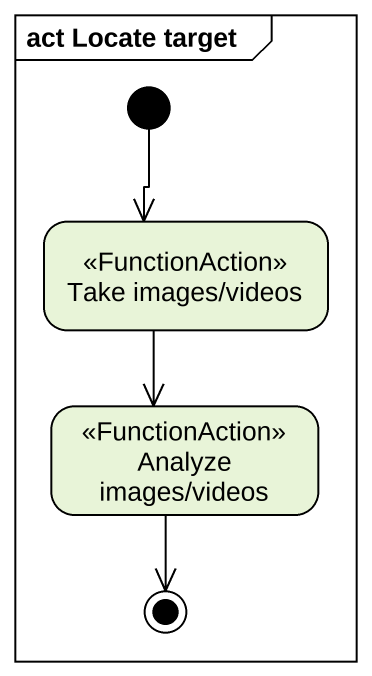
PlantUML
@startuml
mainframe act Locate target
hide empty description
state "Take images/videos" as Take_images_videos <<FunctionAction>>
state "Analyze images/videos" as Analyze_images_videos <<FunctionAction>>
[*] --> Take_images_videos
Take_images_videos --> Analyze_images_videos
Analyze_images_videos --> [*]
@enduml
